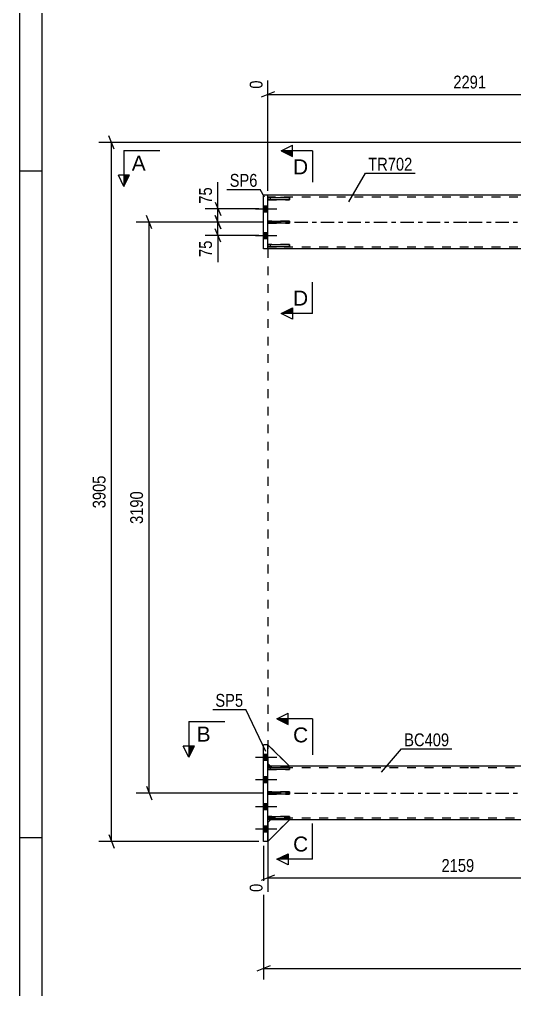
# Model space of a CAD drawing. Header units: millimetres. Extents: x -55 to 786, y -436 to 158.
# Drawn here: x -55.5 to 55.1, y -171.5 to 45.3 of the extents above; entities that cross this region are included whole.
import ezdxf

# ---------------------------------------------------------------- set-up
doc = ezdxf.new("R2010")
doc.units = ezdxf.units.MM
doc.linetypes.add('DXK_LINE_DOT2', pattern=[3.9198, 1.9599, -1.9599])
doc.linetypes.add('DXK_LINE_DOT3', pattern=[5.9187, 2.979, -0.9799, 0.9799, -0.9799])
doc.styles.add('Arial', font='ARIAL.TTF', dxfattribs={"height": 0.2})
doc.styles.add('Arial Narrow', font='ARIALN.TTF', dxfattribs={"height": 0.2})

# ---------------------------------------------------------------- blocks, each defined once
blk = doc.blocks.new('Unknown-761543994-1163')
at = {"color": 5, "linetype": 'Continuous'}
for p, q in [((-55.5, 158.36), (-55.5, -435.64)), ((-50.5, 153.36), (-50.5, -430.64)), ((-50.5, 11.36), (-55.5, 11.36)), ((-50.5, -137.64), (-55.5, -137.64))]:
    blk.add_line(p, q, dxfattribs=at)
blk = doc.blocks.new('Part-761543994-4664 - 4531')
at = {"color": 2, "linetype": 'Continuous'}
for p, q in [((0, 0.24), (4.8, 0.24)), ((0, 0.24), (0, -0.24)), ((4.8, 0.24), (4.8, -0.24)), ((4.8, -0.24), (0, -0.24))]:
    blk.add_line(p, q, dxfattribs=at)
at = {"color": 7, "linetype": 'DXK_LINE_DOT2'}
blk.add_line((0.6, -0.24), (0.6, 0.24), dxfattribs=at)
blk = doc.blocks.new('Part-761543994-4659 - 4531')
at = {"color": 7, "linetype": 'DXK_LINE_DOT2'}
for p, q in [((4.8, -5.02), (0, -5.02)), ((0, -5.02), (0, -5.5)), ((0, -5.5), (4.8, -5.5)), ((0.6, -5.5), (0.6, -5.02)), ((4.8, -5.5), (4.8, -5.02))]:
    blk.add_line(p, q, dxfattribs=at)
blk = doc.blocks.new('Part-761543994-4641 - 4531')
at = {"color": 7, "linetype": 'DXK_LINE_DOT2'}
for p, q in [((4.8, -132.86), (0, -132.86)), ((0, -132.86), (0, -133.34)), ((0, -133.34), (4.8, -133.34)), ((0.6, -133.34), (0.6, -132.86)), ((4.8, -133.34), (4.8, -132.86))]:
    blk.add_line(p, q, dxfattribs=at)
blk = doc.blocks.new('Bolt-761543994-4561 - 4531')
at = {"linetype": 'Continuous'}
for points in [[(-1, -118.94), (-1, -120.26), (0, -120.26), (0, -118.94)], [(-1, -118.94), (-1, -120.26), (0, -120.26), (0, -118.94)], [(-1, -118.94), (-1, -120.26), (0, -120.26), (0, -118.94)], [(-1, -123.94), (-1, -125.26), (0, -125.26), (0, -123.94)], [(-1, -123.94), (-1, -125.26), (0, -125.26), (0, -123.94)], [(-1, -129.94), (-1, -131.26), (0, -131.26), (0, -129.94)], [(-1, -129.94), (-1, -131.26), (0, -131.26), (0, -129.94)], [(-1, -134.94), (-1, -136.26), (0, -136.26), (0, -134.94)], [(-1, -134.94), (-1, -136.26), (0, -136.26), (0, -134.94)], [(-1, -134.94), (-1, -136.26), (0, -136.26), (0, -134.94)]]:
    blk.add_hatch(color=1, dxfattribs=at).paths.add_polyline_path(points)
at = {"color": 1, "linetype": 'Continuous'}
for p, q in [((-1, -118.94), (0, -118.94)), ((-1, -118.94), (0, -118.94)), ((-1, -118.94), (0, -118.94)), ((-2.76, -119.6), (2, -119.6)), ((-2.76, -119.6), (2, -119.6)), ((-2.76, -119.6), (2, -119.6)), ((-1, -120.26), (0, -120.26)), ((-1, -120.26), (0, -120.26)), ((-1, -120.26), (0, -120.26)), ((-2.76, -124.6), (2, -124.6)), ((-2.76, -124.6), (2, -124.6)), ((-1, -123.94), (0, -123.94)), ((-1, -123.94), (0, -123.94)), ((-1, -125.26), (0, -125.26)), ((-1, -125.26), (0, -125.26)), ((-1, -129.94), (0, -129.94)), ((-1, -129.94), (0, -129.94)), ((-2.76, -130.6), (2, -130.6)), ((-2.76, -130.6), (2, -130.6)), ((-1, -131.26), (0, -131.26)), ((-1, -131.26), (0, -131.26)), ((-2.76, -135.6), (2, -135.6)), ((-2.76, -135.6), (2, -135.6)), ((-2.76, -135.6), (2, -135.6)), ((-1, -134.94), (0, -134.94)), ((-1, -134.94), (0, -134.94)), ((-1, -134.94), (0, -134.94)), ((-1, -136.26), (0, -136.26)), ((-1, -136.26), (0, -136.26)), ((-1, -136.26), (0, -136.26))]:
    blk.add_line(p, q, dxfattribs=at)
blk = doc.blocks.new('Bolt-761543994-4562 - 4531')
at = {"linetype": 'Continuous'}
for points in [[(-1, 3.66), (-1, 2.34), (0, 2.34), (0, 3.66)], [(-1, 3.66), (-1, 2.34), (0, 2.34), (0, 3.66)], [(-1, -2.34), (-1, -3.66), (0, -3.66), (0, -2.34)], [(-1, -2.34), (-1, -3.66), (0, -3.66), (0, -2.34)]]:
    blk.add_hatch(color=1, dxfattribs=at).paths.add_polyline_path(points)
at = {"color": 1, "linetype": 'Continuous'}
for p, q in [((-2.76, 3), (2, 3)), ((-2.76, 3), (2, 3)), ((-1, 3.66), (0, 3.66)), ((-1, 3.66), (0, 3.66)), ((-1, 2.34), (0, 2.34)), ((-1, 2.34), (0, 2.34)), ((-2.76, -3), (2, -3)), ((-2.76, -3), (2, -3)), ((-1, -2.34), (0, -2.34)), ((-1, -2.34), (0, -2.34)), ((-1, -3.66), (0, -3.66)), ((-1, -3.66), (0, -3.66))]:
    blk.add_line(p, q, dxfattribs=at)
blk = doc.blocks.new('Part-761543994-4645 - 4531')
at = {"color": 2, "linetype": 'Continuous'}
for p, q in [((0, -122.34), (0, -121.86)), ((0, -121.86), (4.8, -121.86)), ((4.8, -122.34), (0, -122.34)), ((4.8, -121.86), (4.8, -122.34))]:
    blk.add_line(p, q, dxfattribs=at)
at = {"color": 7, "linetype": 'DXK_LINE_DOT2'}
blk.add_line((0.6, -122.34), (0.6, -121.86), dxfattribs=at)
blk = doc.blocks.new('Part-761543994-4643 - 4531')
at = {"color": 7, "linetype": 'DXK_LINE_DOT2'}
for p, q in [((4.8, -127.36), (0, -127.36)), ((0, -127.36), (0, -127.84)), ((0, -127.84), (4.8, -127.84)), ((0.6, -127.84), (0.6, -127.36)), ((4.8, -127.84), (4.8, -127.36))]:
    blk.add_line(p, q, dxfattribs=at)
blk = doc.blocks.new('Part-761543994-4652 - 4531')
at = {"color": 7, "linetype": 'DXK_LINE_DOT2'}
for p, q in [((0, -121), (0, -116.8)), ((0, -116.8), (4.8, -121.6)), ((0.6, -121.6), (0, -121)), ((4.8, -121.6), (0.6, -121.6))]:
    blk.add_line(p, q, dxfattribs=at)
blk = doc.blocks.new('Part-761543994-4674 - 4531')
at = {"color": 2, "linetype": 'Continuous'}
for p, q in [((44.8, 6), (0, 6)), ((201.04, 6), (44.9, 6)), ((44.8, -6), (0, -6)), ((84.9, -6), (44.9, -6))]:
    blk.add_line(p, q, dxfattribs=at)
at = {"color": 7, "linetype": 'DXK_LINE_DOT2'}
for p, q in [((0, -6), (0, 6)), ((44.8, 5.6), (0, 5.6)), ((706.54, 5.6), (44.9, 5.6)), ((44.8, -5.6), (0, -5.6)), ((706.54, -5.6), (44.9, -5.6))]:
    blk.add_line(p, q, dxfattribs=at)
at = {"color": 7, "linetype": 'DXK_LINE_DOT3'}
for p, q in [((0, 0), (44.8, 0)), ((44.9, 0), (706.54, 0))]:
    blk.add_line(p, q, dxfattribs=at)
blk = doc.blocks.new('Part-761543994-4642 - 4531')
at = {"color": 7, "linetype": 'DXK_LINE_DOT2'}
for p, q in [((4.8, -121.86), (0, -121.86)), ((0, -121.86), (0, -122.34)), ((0, -122.34), (4.8, -122.34)), ((0.6, -122.34), (0.6, -121.86)), ((4.8, -122.34), (4.8, -121.86))]:
    blk.add_line(p, q, dxfattribs=at)
blk = doc.blocks.new('Part-761543994-4644 - 4531')
at = {"color": 2, "linetype": 'Continuous'}
for p, q in [((0, -133.34), (0, -132.86)), ((0, -132.86), (4.8, -132.86)), ((4.8, -133.34), (0, -133.34)), ((4.8, -132.86), (4.8, -133.34))]:
    blk.add_line(p, q, dxfattribs=at)
at = {"color": 7, "linetype": 'DXK_LINE_DOT2'}
blk.add_line((0.6, -133.34), (0.6, -132.86), dxfattribs=at)
blk = doc.blocks.new('Part-761543994-4646 - 4531')
at = {"color": 2, "linetype": 'Continuous'}
for p, q in [((0, -127.84), (0, -127.36)), ((0, -127.36), (4.8, -127.36)), ((4.8, -127.84), (0, -127.84)), ((4.8, -127.36), (4.8, -127.84))]:
    blk.add_line(p, q, dxfattribs=at)
at = {"color": 7, "linetype": 'DXK_LINE_DOT2'}
blk.add_line((0.6, -127.84), (0.6, -127.36), dxfattribs=at)
blk = doc.blocks.new('Part-761543994-4649 - 4531')
at = {"color": 2, "linetype": 'Continuous'}
for p, q in [((0, -121), (0, -116.8)), ((0, -116.8), (4.8, -121.6)), ((0.6, -121.6), (0, -121)), ((4.8, -121.6), (0.6, -121.6))]:
    blk.add_line(p, q, dxfattribs=at)
blk = doc.blocks.new('Part-761543994-4655 - 4531')
at = {"color": 2, "linetype": 'Continuous'}
for p, q in [((0.6, -133.6), (0, -134.2)), ((0, -138.4), (4.8, -133.6)), ((0, -134.2), (0, -138.4)), ((4.8, -133.6), (0.6, -133.6))]:
    blk.add_line(p, q, dxfattribs=at)
blk = doc.blocks.new('Part-761543994-4658 - 4531')
at = {"color": 7, "linetype": 'DXK_LINE_DOT2'}
for p, q in [((0.6, -133.6), (0, -134.2)), ((0, -138.4), (4.8, -133.6)), ((0, -134.2), (0, -138.4)), ((4.8, -133.6), (0.6, -133.6))]:
    blk.add_line(p, q, dxfattribs=at)
blk = doc.blocks.new('Part-761543994-4660 - 4531')
at = {"color": 7, "linetype": 'DXK_LINE_DOT2'}
for p, q in [((4.8, 5.5), (0, 5.5)), ((0, 5.5), (0, 5.02)), ((0, 5.02), (4.8, 5.02)), ((0.6, 5.02), (0.6, 5.5)), ((4.8, 5.02), (4.8, 5.5))]:
    blk.add_line(p, q, dxfattribs=at)
blk = doc.blocks.new('Part-761543994-4661 - 4531')
at = {"color": 7, "linetype": 'DXK_LINE_DOT2'}
for p, q in [((4.8, 0.24), (0, 0.24)), ((0, 0.24), (0, -0.24)), ((0.6, -0.24), (0.6, 0.24)), ((4.8, -0.24), (4.8, 0.24)), ((0, -0.24), (4.8, -0.24))]:
    blk.add_line(p, q, dxfattribs=at)
blk = doc.blocks.new('Part-761543994-4662 - 4531')
at = {"color": 2, "linetype": 'Continuous'}
for p, q in [((0, -5.5), (0, -5.02)), ((0, -5.02), (4.8, -5.02)), ((4.8, -5.5), (0, -5.5)), ((4.8, -5.02), (4.8, -5.5))]:
    blk.add_line(p, q, dxfattribs=at)
at = {"color": 7, "linetype": 'DXK_LINE_DOT2'}
blk.add_line((0.6, -5.5), (0.6, -5.02), dxfattribs=at)
blk = doc.blocks.new('Part-761543994-4663 - 4531')
at = {"color": 2, "linetype": 'Continuous'}
for p, q in [((0, 5.5), (4.8, 5.5)), ((0, 5.5), (0, 5.02)), ((4.8, 5.02), (0, 5.02)), ((4.8, 5.5), (4.8, 5.02))]:
    blk.add_line(p, q, dxfattribs=at)
at = {"color": 7, "linetype": 'DXK_LINE_DOT2'}
blk.add_line((0.6, 5.02), (0.6, 5.5), dxfattribs=at)
blk = doc.blocks.new('Part-761543994-4669 - 4531')
at = {"color": 2, "linetype": 'Continuous'}
for p, q in [((44.8, -121.6), (0, -121.6)), ((84.9, -121.6), (44.9, -121.6)), ((0.6, -133.6), (0, -133.6)), ((44.8, -133.6), (4.8, -133.6)), ((661.74, -133.6), (44.9, -133.6))]:
    blk.add_line(p, q, dxfattribs=at)
at = {"color": 7, "linetype": 'DXK_LINE_DOT2'}
for p, q in [((0, -133.6), (0, -121.6)), ((44.8, -122), (0, -122)), ((666.54, -122), (44.9, -122)), ((44.8, -133.2), (0, -133.2)), ((4.8, -133.6), (0.6, -133.6)), ((666.54, -133.2), (44.9, -133.2))]:
    blk.add_line(p, q, dxfattribs=at)
at = {"color": 7, "linetype": 'DXK_LINE_DOT3'}
for p, q in [((0, -127.6), (44.8, -127.6)), ((44.9, -127.6), (666.54, -127.6))]:
    blk.add_line(p, q, dxfattribs=at)
blk = doc.blocks.new('Part-761543994-4865 - 4531')
at = {"color": 2, "linetype": 'Continuous'}
for p, q in [((-1, -6), (-1, 6)), ((0, 6), (-1, 6)), ((0, -6), (0, 6)), ((0, -6), (-1, -6))]:
    blk.add_line(p, q, dxfattribs=at)
blk = doc.blocks.new('Part-761543994-4870 - 4531')
at = {"color": 2, "linetype": 'Continuous'}
for p, q in [((-1, -138.4), (-1, -116.8)), ((0, -116.8), (-1, -116.8)), ((0, -138.4), (0, -116.8)), ((0, -138.4), (-1, -138.4))]:
    blk.add_line(p, q, dxfattribs=at)
blk = doc.blocks.new('Line-761543994-14596 - 4531')
at = {"color": 1, "linetype": 'DXK_LINE_DOT2'}
blk.add_line((0, -6), (0, -121.6), dxfattribs=at)
blk = doc.blocks.new('StraightDimension-761543994-9792 - 4531')
at = {"color": 7, "linetype": 'Continuous'}
for p, q in [((90.18, -5), (90.18, 37.14)), ((0, 7), (0, 31.66)), ((1.5, 29.13), (-1.5, 27.93)), ((0, 28.53), (90.18, 28.53)), ((88.68, 27.93), (91.68, 29.13))]:
    blk.add_line(p, q, dxfattribs=at)
at = {"color": 0, "linetype": 'Continuous'}
for points in [[(89.58, 37.74), (85.38, 37.74), (85.38, 29.23), (89.58, 29.23)], [(-0.6, 32.26), (-4.8, 32.26), (-4.8, 29.23), (-0.6, 29.23)]]:
    blk.add_wipeout(points, dxfattribs=at)
at = {"color": 0}
blk.add_wipeout([(49.35, 29.28), (49.35, 33.48), (40.83, 33.48), (40.83, 29.28)], dxfattribs=at)
at = {"color": 3, "linetype": 'Continuous', "style": 'Arial Narrow'}
for s, height, p in [('2291', 2.863, (88.98, 29.83)), ('0', 2.86, (-1.2, 29.83))]:
    blk.add_text(s, height=height, rotation=90.0002, dxfattribs=at).set_placement(p)
at = {"color": 3, "style": 'Arial Narrow'}
blk.add_text('2291', height=2.863, dxfattribs=at).set_placement((41.43, 29.88))
blk = doc.blocks.new('StraightDimension-761543994-9935 - 4531')
at = {"color": 7, "linetype": 'Continuous'}
for p, q in [((200.04, 17.79), (-37.76, 17.79)), ((-34.31, 16.29), (-35.51, 19.29)), ((-34.91, -138.4), (-34.91, 17.79)), ((-2, -138.4), (-37.76, -138.4)), ((-35.51, -136.9), (-34.31, -139.9))]:
    blk.add_line(p, q, dxfattribs=at)
at = {"color": 0}
blk.add_wipeout([(-35.66, -56.05), (-39.86, -56.05), (-39.86, -64.56), (-35.66, -64.56)], dxfattribs=at)
at = {"color": 3, "style": 'Arial Narrow'}
blk.add_text('3905', height=2.863, rotation=90.0002, dxfattribs=at).set_placement((-36.26, -63.96))
blk = doc.blocks.new('StraightDimension-761543994-14586 - 4531')
at = {"color": 7, "linetype": 'Continuous'}
for p, q in [((-1, -139.4), (-1, -169.25)), ((0.5, -166.25), (-2.5, -167.45)), ((-1, -166.85), (707.54, -166.85))]:
    blk.add_line(p, q, dxfattribs=at)
blk = doc.blocks.new('StraightDimension-761543994-5360 - 4531')
at = {"color": 7, "linetype": 'Continuous'}
for p, q in [((-1, 0), (-13.99, 0)), ((-11.74, 1.5), (-10.54, -1.5)), ((-11.14, -3), (-11.14, 0)), ((-10.54, -4.5), (-11.74, -1.5)), ((-2, -3), (-13.99, -3))]:
    blk.add_line(p, q, dxfattribs=at)
at = {"color": 0}
blk.add_wipeout([(-11.89, -3.53), (-16.09, -3.53), (-16.09, -8.38), (-11.89, -8.38)], dxfattribs=at)
at = {"color": 7, "linetype": 'Continuous'}
blk.add_line((-11.14, -3), (-11.14, -8.91), dxfattribs=at)
blk.add_line((-11.14, -3), (-11.14, -8.91), dxfattribs=at)
at = {"color": 3, "style": 'Arial Narrow'}
blk.add_text('75', height=2.863, rotation=90.0002, dxfattribs=at).set_placement((-12.49, -7.78))
blk = doc.blocks.new('StraightDimension-761543994-5369 - 4531')
at = {"color": 7, "linetype": 'Continuous'}
for p, q in [((-11.74, 4.5), (-10.54, 1.5)), ((-2, 3), (-13.99, 3)), ((-11.14, 0), (-11.14, 3)), ((-1, 0), (-13.99, 0)), ((-10.54, -1.5), (-11.74, 1.5))]:
    blk.add_line(p, q, dxfattribs=at)
at = {"color": 0}
blk.add_wipeout([(-11.89, 8.38), (-16.09, 8.38), (-16.09, 3.52), (-11.89, 3.52)], dxfattribs=at)
at = {"color": 7, "linetype": 'Continuous'}
blk.add_line((-11.14, 3), (-11.14, 8.91), dxfattribs=at)
blk.add_line((-11.14, 3), (-11.14, 8.91), dxfattribs=at)
at = {"color": 3, "style": 'Arial Narrow'}
blk.add_text('75', height=2.863, rotation=90.0002, dxfattribs=at).set_placement((-12.49, 4.13))
blk = doc.blocks.new('StraightDimension-761543994-5394 - 4531')
at = {"color": 7, "linetype": 'Continuous'}
for p, q in [((-2, 0), (-29.39, 0)), ((-25.94, -1.5), (-27.14, 1.5)), ((-26.54, -127.6), (-26.54, 0)), ((-1, -127.6), (-29.39, -127.6)), ((-27.14, -126.1), (-25.94, -129.1))]:
    blk.add_line(p, q, dxfattribs=at)
at = {"color": 0}
blk.add_wipeout([(-27.29, -59.54), (-31.49, -59.54), (-31.49, -68.06), (-27.29, -68.06)], dxfattribs=at)
at = {"color": 3, "style": 'Arial Narrow'}
blk.add_text('3190', height=2.863, rotation=90.0002, dxfattribs=at).set_placement((-27.89, -67.46))
blk = doc.blocks.new('StraightDimension-761543994-14175 - 4531')
at = {"color": 7, "linetype": 'Continuous'}
for p, q in [((84.9, -122.6), (84.9, -155.19)), ((0, -134.6), (0, -149.71)), ((1.5, -145.98), (-1.5, -147.18)), ((0, -146.58), (84.9, -146.58)), ((83.4, -147.18), (86.4, -145.98))]:
    blk.add_line(p, q, dxfattribs=at)
at = {"color": 0}
blk.add_wipeout([(46.71, -145.83), (46.71, -141.63), (38.19, -141.63), (38.19, -145.83)], dxfattribs=at)
at = {"color": 0, "linetype": 'Continuous'}
for points in [[(-0.6, -147.28), (-4.8, -147.28), (-4.8, -150.31), (-0.6, -150.31)], [(84.3, -147.28), (80.1, -147.28), (80.1, -155.79), (84.3, -155.79)]]:
    blk.add_wipeout(points, dxfattribs=at)
at = {"color": 3, "style": 'Arial Narrow'}
blk.add_text('2159', height=2.863, dxfattribs=at).set_placement((38.79, -145.23))
at = {"color": 3, "linetype": 'Continuous', "style": 'Arial Narrow'}
for s, height, p in [('0', 2.86, (-1.2, -149.71)), ('2159', 2.863, (83.7, -155.19))]:
    blk.add_text(s, height=height, rotation=90.0002, dxfattribs=at).set_placement(p)
blk = doc.blocks.new('Mark-761543994-4665 - 4531')
at = {"color": 0}
blk.add_wipeout([(40.5, -117.14), (40.5, -114.14), (30.45, -114.14), (30.45, -117.14)], dxfattribs=at)
blk.add_wipeout([(40.5, -117.14), (40.5, -114.14), (30.45, -114.14), (30.45, -117.14)], dxfattribs=at)
at = {"color": 30, "linetype": 'Continuous'}
for p, q in [((25.35, -122.97), (29.85, -117.74)), ((29.85, -117.74), (41.1, -117.74))]:
    blk.add_line(p, q, dxfattribs=at)
at = {"color": 3, "style": 'Arial Narrow'}
blk.add_text('BC409', height=2.863, dxfattribs=at).set_placement((30.45, -117.14))
blk = doc.blocks.new('Mark-761543994-4670 - 4531')
at = {"color": 0}
blk.add_wipeout([(32.27, 11.52), (32.27, 14.52), (22.41, 14.52), (22.41, 11.52)], dxfattribs=at)
blk.add_wipeout([(32.27, 11.52), (32.27, 14.52), (22.41, 14.52), (22.41, 11.52)], dxfattribs=at)
at = {"color": 30, "linetype": 'Continuous'}
for p, q in [((18.1, 4.53), (21.81, 10.92)), ((21.81, 10.92), (32.87, 10.92))]:
    blk.add_line(p, q, dxfattribs=at)
at = {"color": 3, "style": 'Arial Narrow'}
blk.add_text('TR702', height=2.863, dxfattribs=at).set_placement((22.41, 11.52))
blk = doc.blocks.new('Mark-761543994-4866 - 4531')
at = {"color": 0}
blk.add_wipeout([(-5.52, -108.32), (-5.52, -105.32), (-11.73, -105.32), (-11.73, -108.32)], dxfattribs=at)
blk.add_wipeout([(-5.52, -108.32), (-5.52, -105.32), (-11.73, -105.32), (-11.73, -108.32)], dxfattribs=at)
at = {"color": 30, "linetype": 'Continuous'}
for p in [(-12.33, -108.92), (-0.46, -118.33)]:
    blk.add_line(p, (-4.92, -108.92), dxfattribs=at)
at = {"color": 3, "style": 'Arial Narrow'}
blk.add_text('SP5', height=2.863, dxfattribs=at).set_placement((-11.73, -108.32))
blk = doc.blocks.new('Mark-761543994-4861 - 4531')
at = {"color": 0}
blk.add_wipeout([(-2.32, 7.91), (-2.32, 10.91), (-8.53, 10.91), (-8.53, 7.91)], dxfattribs=at)
blk.add_wipeout([(-2.32, 7.91), (-2.32, 10.91), (-8.53, 10.91), (-8.53, 7.91)], dxfattribs=at)
at = {"color": 30, "linetype": 'Continuous'}
for p in [(-9.13, 7.31), (-0.79, 5.59)]:
    blk.add_line(p, (-1.72, 7.31), dxfattribs=at)
at = {"color": 3, "style": 'Arial Narrow'}
blk.add_text('SP6', height=2.863, dxfattribs=at).set_placement((-8.53, 7.91))
blk = doc.blocks.new('SectionMark-761543994-6088 - 4531')
at = {"color": 6, "linetype": 'Continuous'}
for p, q in [((3, 15.94), (5.5, 17.19)), ((10, 15.94), (3, 15.94)), ((10, -20.4), (3, -20.4)), ((5.5, -21.65), (3, -20.4))]:
    blk.add_line(p, q, dxfattribs=at)
at = {"color": 0, "linetype": 'Continuous'}
for points in [[(9, 10.69), (9, 14.19), (5.63, 14.19), (5.63, 10.69)], [(9, -18.65), (9, -15.15), (5.63, -15.15), (5.63, -18.65)]]:
    blk.add_wipeout(points, dxfattribs=at)
at = {"linetype": 'Continuous'}
for points in [[(5.5, 15.94), (5.5, 14.69), (3, 15.94)], [(5.5, -19.15), (5.5, -20.4), (3, -20.4)]]:
    blk.add_hatch(color=6, dxfattribs=at).paths.add_polyline_path(points)
at = {"color": 6, "linetype": 'Continuous'}
for p, q in [((3, 15.94), (5.5, 14.69)), ((5.5, 14.69), (5.5, 17.19)), ((10, 15.94), (10, 8.94)), ((10, -20.4), (10, -13.4)), ((3, -20.4), (5.5, -19.15)), ((5.5, -19.15), (5.5, -21.65))]:
    blk.add_line(p, q, dxfattribs=at)
at = {"color": 3, "linetype": 'Continuous', "style": 'Arial'}
for p in [(5.63, 10.69), (5.63, -18.65)]:
    blk.add_text('D', height=3.34, dxfattribs=at).set_placement(p)
blk = doc.blocks.new('SectionMark-761543994-6090 - 4531')
at = {"color": 6, "linetype": 'Continuous'}
for p, q in [((-17.65, -111.6), (-17.65, -119.6)), ((-17.65, -119.6), (-18.9, -117.1))]:
    blk.add_line(p, q, dxfattribs=at)
at = {"color": 0, "linetype": 'Continuous'}
blk.add_wipeout([(-12.78, -116.1), (-12.78, -112.6), (-15.9, -112.6), (-15.9, -116.1)], dxfattribs=at)
at = {"linetype": 'Continuous'}
blk.add_hatch(color=6, dxfattribs=at).paths.add_polyline_path([(-17.65, -117.1), (-16.4, -117.1), (-17.65, -119.6)])
at = {"color": 6, "linetype": 'Continuous'}
for p, q in [((-17.65, -111.6), (-9.65, -111.6)), ((-16.4, -117.1), (-18.9, -117.1)), ((-17.65, -119.6), (-16.4, -117.1))]:
    blk.add_line(p, q, dxfattribs=at)
at = {"color": 3, "linetype": 'Continuous', "style": 'Arial'}
blk.add_text('B', height=3.34, dxfattribs=at).set_placement((-15.9, -116.1))
blk = doc.blocks.new('SectionMark-761543994-6094 - 4531')
at = {"color": 6, "linetype": 'Continuous'}
for p, q in [((-32.15, 16), (-32.15, 8)), ((-32.15, 8), (-33.4, 10.5))]:
    blk.add_line(p, q, dxfattribs=at)
at = {"color": 0, "linetype": 'Continuous'}
blk.add_wipeout([(-27.29, 11.5), (-27.29, 15), (-30.4, 15), (-30.4, 11.5)], dxfattribs=at)
at = {"linetype": 'Continuous'}
blk.add_hatch(color=6, dxfattribs=at).paths.add_polyline_path([(-32.15, 10.5), (-30.9, 10.5), (-32.15, 8)])
at = {"color": 6, "linetype": 'Continuous'}
for p, q in [((-32.15, 16), (-24.15, 16)), ((-30.9, 10.5), (-33.4, 10.5)), ((-32.15, 8), (-30.9, 10.5))]:
    blk.add_line(p, q, dxfattribs=at)
at = {"color": 3, "linetype": 'Continuous', "style": 'Arial'}
blk.add_text('A', height=3.34, dxfattribs=at).set_placement((-30.4, 11.5))
blk = doc.blocks.new('SectionMark-761543994-6098 - 4531')
at = {"linetype": 'Continuous'}
for points in [[(4.5, -111.03), (4.5, -112.28), (2, -111.03)], [(4.5, -141.17), (4.5, -142.42), (2, -142.42)]]:
    blk.add_hatch(color=6, dxfattribs=at).paths.add_polyline_path(points)
at = {"color": 6, "linetype": 'Continuous'}
for p, q in [((2, -111.03), (4.5, -109.78)), ((4.5, -112.28), (4.5, -109.78)), ((10, -111.03), (2, -111.03)), ((2, -111.03), (4.5, -112.28)), ((2, -142.42), (4.5, -141.17)), ((10, -142.42), (2, -142.42)), ((4.5, -143.67), (2, -142.42)), ((4.5, -141.17), (4.5, -143.67))]:
    blk.add_line(p, q, dxfattribs=at)
at = {"color": 0, "linetype": 'Continuous'}
for points in [[(9, -116.28), (9, -112.78), (5.63, -112.78), (5.63, -116.28)], [(9, -140.67), (9, -137.17), (5.63, -137.17), (5.63, -140.67)]]:
    blk.add_wipeout(points, dxfattribs=at)
at = {"color": 6, "linetype": 'Continuous'}
for p, q in [((10, -111.03), (10, -119.03)), ((10, -142.42), (10, -134.42))]:
    blk.add_line(p, q, dxfattribs=at)
at = {"color": 3, "linetype": 'Continuous', "style": 'Arial'}
for p in [(5.63, -116.28), (5.63, -140.67)]:
    blk.add_text('C', height=3.34, dxfattribs=at).set_placement(p)

msp = doc.modelspace()

# ---------------------------------------------------------------- block references
for name in ['Unknown-761543994-1163', 'Part-761543994-4674 - 4531', 'Part-761543994-4865 - 4531', 'Part-761543994-4660 - 4531', 'Part-761543994-4663 - 4531', 'Bolt-761543994-4562 - 4531', 'Part-761543994-4664 - 4531', 'Part-761543994-4661 - 4531', 'Part-761543994-4659 - 4531', 'Part-761543994-4662 - 4531', 'Line-761543994-14596 - 4531', 'Part-761543994-4870 - 4531', 'Part-761543994-4652 - 4531', 'Part-761543994-4649 - 4531', 'Bolt-761543994-4561 - 4531', 'Part-761543994-4669 - 4531', 'Part-761543994-4645 - 4531', 'Part-761543994-4642 - 4531', 'Part-761543994-4643 - 4531', 'Part-761543994-4646 - 4531', 'Part-761543994-4641 - 4531', 'Part-761543994-4644 - 4531', 'Part-761543994-4655 - 4531', 'Part-761543994-4658 - 4531']:
    msp.add_blockref(name, (0, 0))

# ---------------------------------------------------------------- next in the draw order: block references
msp.add_blockref('StraightDimension-761543994-9792 - 4531', (0, 0))

# ---------------------------------------------------------------- next in the draw order: block references
msp.add_blockref('StraightDimension-761543994-9935 - 4531', (0, 0))

# ---------------------------------------------------------------- next in the draw order: block references
for name in ['Mark-761543994-4670 - 4531', 'StraightDimension-761543994-14586 - 4531']:
    msp.add_blockref(name, (0, 0))

# ---------------------------------------------------------------- next in the draw order: block references
for name in ['SectionMark-761543994-6088 - 4531', 'StraightDimension-761543994-5360 - 4531']:
    msp.add_blockref(name, (0, 0))

# ---------------------------------------------------------------- next in the draw order: block references
msp.add_blockref('StraightDimension-761543994-5369 - 4531', (0, 0))

# ---------------------------------------------------------------- next in the draw order: block references
for name in ['Mark-761543994-4861 - 4531', 'StraightDimension-761543994-5394 - 4531']:
    msp.add_blockref(name, (0, 0))

# ---------------------------------------------------------------- next in the draw order: block references
for name in ['SectionMark-761543994-6094 - 4531', 'Mark-761543994-4866 - 4531', 'StraightDimension-761543994-14175 - 4531']:
    msp.add_blockref(name, (0, 0))

# ---------------------------------------------------------------- next in the draw order: block references
msp.add_blockref('Mark-761543994-4665 - 4531', (0, 0))

# ---------------------------------------------------------------- next in the draw order: block references
msp.add_blockref('SectionMark-761543994-6090 - 4531', (0, 0))

# ---------------------------------------------------------------- next in the draw order: block references
msp.add_blockref('SectionMark-761543994-6098 - 4531', (0, 0))

doc.saveas('drawing.dxf')
